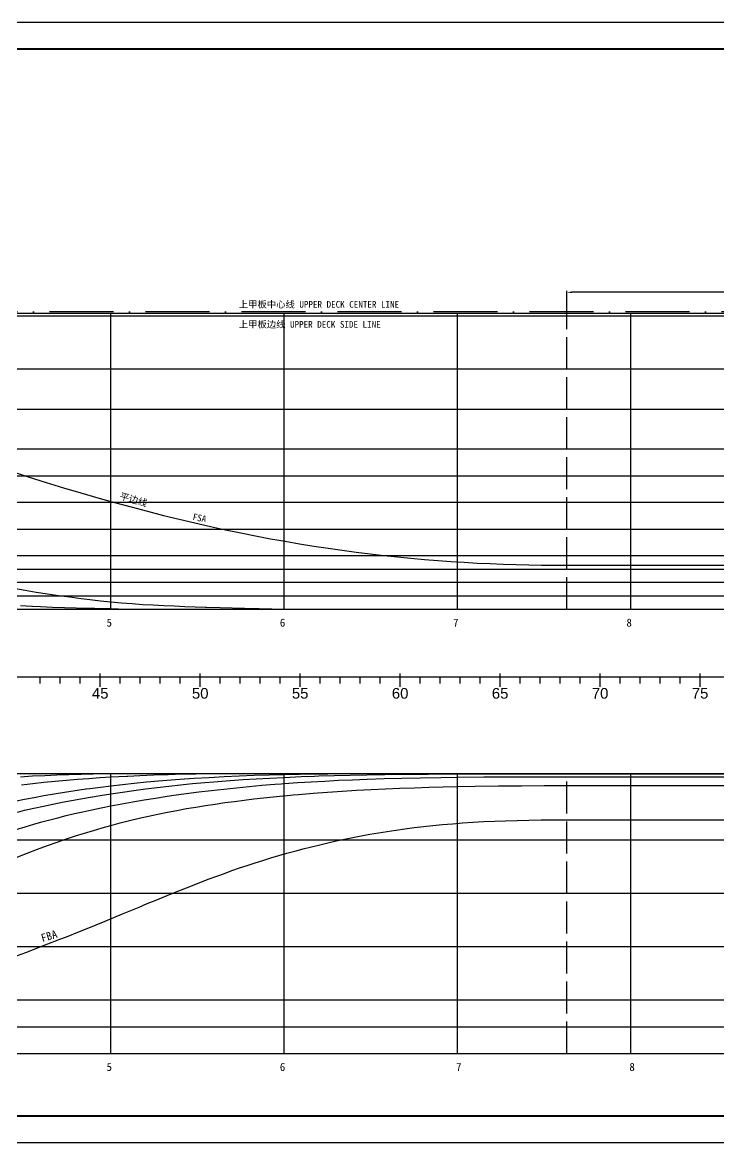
# Model space of a CAD drawing. Header units: millimetres. Extents: x -75152 to 353425, y 12138 to 222005.
# Drawn here: x 268597 to 294712, y 56138 to 98138 of the extents above; entities that cross this region are included whole.
import ezdxf
from ezdxf.enums import TextEntityAlignment as Align

# ---------------------------------------------------------------- set-up
doc = ezdxf.new("R2010")
doc.units = ezdxf.units.MM
doc.linetypes.add('ACAD_ISO02W100', pattern=[15, 12, -3])
doc.linetypes.add('ACAD_ISO10W100', pattern=[18, 12, -3, 0, -3])
for name, color, linetype in [('11', 7, 'Continuous'), ('11TEXTE', 4, 'Continuous'), ('DIMENSION', 221, 'Continuous'), ('WATER LINE', 62, 'Continuous')]:
    doc.layers.add(name, color=color, linetype=linetype)
doc.styles.add('SWISS721LIGHTBT', font='swissl.ttf')
doc.dimstyles.new('ISO-25', dxfattribs={"dimtxt": 250, "dimasz": 200, "dimexe": 50, "dimexo": 30, "dimgap": 30, "dimtad": 1, "dimdec": 3, "dimdsep": 46, "dimtxsty": 'Standard', "dimcen": 2.5, "dimadec": 0, "dimazin": 0, "dimtfac": 1, "dimtdec": 3, "dimtmove": 0, "dimatfit": 3, "dimfxl": 1, "dimarcsym": 0})

# ---------------------------------------------------------------- blocks, each defined once
blk = doc.blocks.new('FRAMENUMBER')
for p, q in [((32100, -500), (32100, 0)), ((35850, -500), (35850, 0)), ((39600, -500), (39600, 0)), ((43350, -500), (43350, 0)), ((47100, -500), (47100, 0)), ((50850, -500), (50850, 0)), ((54600, -500), (54600, 0)), ((29850, -375), (29850, -125)), ((30600, -375), (30600, -125)), ((31350, -375), (31350, -125)), ((32850, -375), (32850, -125)), ((33600, -375), (33600, -125)), ((34350, -375), (34350, -125)), ((35100, -375), (35100, -125)), ((36600, -375), (36600, -125)), ((37350, -375), (37350, -125)), ((38100, -375), (38100, -125)), ((38850, -375), (38850, -125)), ((40350, -375), (40350, -125)), ((41100, -375), (41100, -125)), ((41850, -375), (41850, -125)), ((42600, -375), (42600, -125)), ((44100, -375), (44100, -125)), ((44850, -375), (44850, -125)), ((45600, -375), (45600, -125)), ((46350, -375), (46350, -125)), ((47850, -375), (47850, -125)), ((48600, -375), (48600, -125)), ((49350, -375), (49350, -125)), ((50100, -375), (50100, -125)), ((51600, -375), (51600, -125)), ((52350, -375), (52350, -125)), ((53100, -375), (53100, -125)), ((53850, -375), (53850, -125))]:
    blk.add_line(p, q)
at = {"layer": '11TEXTE', "style": 'SWISS721LIGHTBT'}
for s, p in [('45', (32100, -750)), ('50', (35850, -750)), ('55', (39600, -750)), ('60', (43350, -750)), ('65', (47100, -750)), ('70', (50850, -750)), ('75', (54600, -750))]:
    blk.add_text(s, height=400, dxfattribs=at).set_placement(p, align=Align.MIDDLE)
blk = doc.blocks.new('*D30')
at = {"layer": 'DEFPOINTS', "color": 0, "transparency": 16777216}
for p in [(289017, 88019), (289017, 87133), (304417, 87133)]:
    blk.add_point(p, dxfattribs=at)
at = {"layer": 'DIMENSION', "color": 0, "lineweight": -2, "transparency": 16777216}
for p, q in [((289017, 87163), (289017, 88069)), ((304217, 88019), (289217, 88019)), ((304417, 87163), (304417, 88069))]:
    blk.add_line(p, q, dxfattribs=at)
at = {"layer": 'DIMENSION', "color": 0, "transparency": 16777216}
for points in [[(289217, 88053), (289217, 87986), (289017, 88019)], [(304217, 88053), (304217, 87986), (304417, 88019)]]:
    blk.add_solid(points, dxfattribs=at)
at = {"layer": 'DIMENSION', "color": 0, "transparency": 16777216, "insert": (296717, 88174), "char_height": 250, "attachment_point": 5}
blk.add_mtext('15400', dxfattribs=at)

msp = doc.modelspace()

# ---------------------------------------------------------------- linework, layer by layer
at = {"color": 3, "linetype": 'ACAD_ISO10W100', "ltscale": 200}
msp.add_line((304416.5743, 87283.3831), (236116.5743, 87283.3831), dxfattribs=at)
at = {"color": 1}
msp.add_line((289016.5743, 77783.3831), (304416.5743, 77783.3831), dxfattribs=at)
at = {"color": 3}
msp.add_line((289016.5743, 68243.3825), (304416.5743, 68243.3825), dxfattribs=at)
at = {"color": 1}
for points in [[(216206.5908, 56138.493), (335106.5908, 56138.493), (335106.5908, 98138.493), (216206.5908, 98138.493)], [(218706.5908, 57138.493), (334106.5908, 57138.493), (334106.5908, 97138.493), (218706.5908, 97138.493)]]:
    msp.add_lwpolyline(points, close=True, dxfattribs=at)
at = {"color": 1, "const_width": 80}
msp.add_lwpolyline([(218706.5908, 97138.493), (334106.5908, 97138.493), (334106.5908, 57138.493), (218706.5908, 57138.493), (218706.5908, 97178.493)], dxfattribs=at)
at = {"color": 1, "linetype": 'ACAD_ISO02W100', "ltscale": 100}
for points in [[(289016.5743, 76133.3831), (289016.5743, 87283.3831)], [(289016.5743, 59473.3825), (289016.5743, 69973.3825)]]:
    msp.add_lwpolyline(points, dxfattribs=at)
at = {"color": 52}
for points in [[(304416.5743, 85133.3831), (229135.5245, 85133.3831)], [(229135.5245, 83633.3831), (304416.5743, 83633.3831)], [(304416.5743, 82133.3831), (229135.5245, 82133.3831)], [(229135.5245, 81133.3831), (304416.5743, 81133.3831)], [(304416.5743, 80133.3831), (229135.5245, 80133.3831)], [(229135.5245, 79133.3831), (304416.5743, 79133.3831)], [(304416.5743, 78133.3831), (229135.5245, 78133.3831)], [(229135.5245, 77633.3831), (304416.5743, 77633.3831)], [(304416.5743, 77133.3831), (229135.5245, 77133.3831)], [(229135.5245, 76633.3831), (304416.5743, 76633.3831)]]:
    msp.add_lwpolyline(points, dxfattribs=at)
for points in [[(245866.5743, 76133.3831), (287756.5737, 76133.3831)], [(254596.5731, 76133.3831), (287756.5737, 76133.3831)], [(258832.5747, 76133.3831), (287756.5737, 76133.3831)], [(262258.5756, 76133.3831), (287756.5737, 76133.3831)], [(265526.5719, 76133.3831), (287756.5737, 76133.3831)], [(267758.5726, 76133.3831), (269322.5741, 76133.3831)], [(269322.5741, 76133.3831), (270119.5742, 76133.3831)], [(270119.5742, 76133.3831), (270916.5743, 76133.3831)], [(270916.5743, 76133.3831), (271714.5754, 76133.3831)], [(271714.5754, 76133.3831), (272514.5754, 76133.3831)], [(272192.5753, 76133.3831), (287756.5737, 76133.3831)], [(272514.5754, 76133.3831), (273314.5754, 76133.3831)], [(273314.5754, 76133.3831), (274116.5743, 76133.3831)], [(274116.5743, 76133.3831), (274920.5752, 76133.3831)], [(274920.5752, 76133.3831), (275726.5719, 76133.3831)], [(275726.5719, 76133.3831), (276132.5716, 76133.3831)], [(275911.5725, 76133.3831), (287756.5737, 76133.3831)], [(276132.5716, 76133.3831), (276538.5744, 76133.3831)], [(276538.5744, 76133.3831), (276945.5752, 76133.3831)], [(276945.5752, 76133.3831), (277353.5738, 76133.3831)], [(277353.5738, 76133.3831), (277761.5725, 76133.3831)], [(277761.5725, 76133.3831), (278170.5752, 76133.3831)], [(278170.5752, 76133.3831), (278579.5717, 76133.3831)], [(278579.5717, 76133.3831), (278988.5744, 76133.3831)], [(278988.5744, 76133.3831), (279398.5735, 76133.3831)], [(279398.5735, 76133.3831), (279809.5751, 76133.3831)], [(279809.5751, 76133.3831), (280220.5736, 76133.3831)], [(280220.5736, 76133.3831), (280632.5747, 76133.3831)], [(280597.5741, 76133.3831), (287756.5737, 76133.3831)], [(280632.5747, 76133.3831), (281044.5742, 76133.3831)], [(281044.5742, 76133.3831), (281457.5747, 76133.3831)], [(281457.5747, 76133.3831), (281871.5746, 76133.3831)], [(281871.5746, 76133.3831), (282285.5745, 76133.3831)], [(282285.5745, 76133.3831), (282704.5733, 76133.3831)], [(282704.5733, 76133.3831), (283123.575, 76133.3831)], [(283123.575, 76133.3831), (283543.5747, 76133.3831)], [(283543.5747, 76133.3831), (283963.5744, 76133.3831)], [(283963.5744, 76133.3831), (284384.5736, 76133.3831)], [(284384.5736, 76133.3831), (284805.5742, 76133.3831)], [(284805.5742, 76133.3831), (285227.5744, 76133.3831)], [(285227.5744, 76133.3831), (285649.573, 76133.3831)], [(285649.573, 76133.3831), (286071.5746, 76133.3831)], [(286071.5746, 76133.3831), (286493.5732, 76133.3831)], [(286493.5732, 76133.3831), (286915.5748, 76133.3831)], [(286915.5748, 76133.3831), (287338.5744, 76133.3831)], [(287338.5744, 76133.3831), (287756.5737, 76133.3831)], [(263349.573, 69973.3833), (289036.574, 69973.3833)], [(266437.5734, 69973.3833), (289036.574, 69973.3833)], [(268677.5759, 69973.3833), (289036.574, 69973.3833)], [(271483.5756, 69973.3833), (289036.574, 69973.3833)], [(275449.576, 69973.3833), (289036.574, 69973.3833)]]:
    msp.add_lwpolyline(points)
at = {"layer": '11', "color": 233, "linetype": 'Continuous'}
for points in [[(240074.9523, 87166.3812), (242666.5743, 87155.3812), (243816.5743, 87151.0812), (244936.5743, 87147.1812), (245518.5943, 87145.2812), (245916.5743, 87143.9812), (247424.7843, 87139.9812), (247541.5743, 87139.6812), (249079.7643, 87136.5812), (249166.5743, 87136.3812), (250791.5743, 87134.2812), (252416.5743, 87133.3812), (252704.8743, 87133.3812), (255666.5743, 87133.3812), (255812.5743, 87133.3812), (258916.5743, 87133.3812), (262166.5743, 87133.3812), (271916.5743, 87133.3812), (278416.5743, 87133.3812), (289016.5743, 87133.3812), (304416.5743, 87133.3812)], [(256516.5743, 87233.3812), (256516.5743, 87233.3812), (304416.5743, 87233.3812), (304416.5743, 87233.3812), (304416.5743, 87233.3812)]]:
    msp.add_lwpolyline(points, dxfattribs=at)
at = {"layer": '11', "color": 3, "linetype": 'Continuous'}
for points in [[(268139.3743, 81322.9831), (268818.3743, 81103.7831), (269486.2743, 80893.5831), (270143.3743, 80692.0831), (270790.2743, 80499.0831), (271427.3743, 80314.4831), (272055.0743, 80137.9831), (272673.7743, 79969.3831), (273283.9743, 79808.6831), (273886.0743, 79655.4831), (274480.2743, 79509.6831), (275067.0743, 79371.1831), (275646.7743, 79239.6831), (276219.5743, 79115.0831), (276785.9743, 78997.1831), (277346.1743, 78885.8831), (277900.5743, 78780.9831), (278449.1743, 78682.2831), (278992.4743, 78589.5831), (279530.6743, 78502.8831), (280063.8743, 78421.8831), (280592.4743, 78346.4831), (281116.4743, 78276.5831), (281636.2743, 78211.9831), (282151.9743, 78152.4831), (282663.6743, 78097.9831), (283171.5743, 78048.3831), (283675.8743, 78003.4831), (284176.6743, 77963.1831), (284674.1743, 77927.3831), (285168.3743, 77895.7831), (285659.4743, 77868.4831), (286147.4743, 77845.1831), (286632.5743, 77825.7831), (287114.8743, 77810.1831), (287594.2743, 77798.2831), (288071.0743, 77789.8831), (288545.0743, 77784.9831), (289016.5743, 77783.3831)], [(268277.9743, 76920.6831), (268696.4743, 76848.4831), (269115.7743, 76780.0831), (269535.8743, 76715.3831), (269956.6743, 76654.0831), (270378.2743, 76595.9831), (270800.4743, 76541.2831), (271127.9743, 76500.9831), (271531.0743, 76454.8831), (271916.5743, 76414.6831), (272314.0743, 76378.0831), (272711.2743, 76346.3831), (273107.9743, 76319.2831), (273504.0743, 76296.2831), (273899.1743, 76276.5831), (274293.2743, 76259.6831), (274686.2743, 76244.6831), (275077.8743, 76230.8831), (275468.0743, 76217.6831), (275506.6743, 76216.3831), (276009.9743, 76200.2831), (276933.1743, 76173.6831), (277476.6743, 76158.5831), (277958.8743, 76148.2831), (278416.5743, 76141.3831), (278492.1743, 76140.4831), (279025.7743, 76136.1831), (279587.7743, 76134.3831)], [(268525.4743, 76277.8831), (268956.8743, 76252.3831), (268975.5743, 76251.2831), (269277.6743, 76235.6831), (269731.1743, 76215.7831), (270176.5743, 76200.1831), (270615.4743, 76187.6831), (271307.1743, 76170.7831), (271916.5743, 76158.1831), (272206.3743, 76152.8831), (272956.2743, 76141.5831), (273597.4743, 76135.3831), (273902.3743, 76134.3831)], [(268809.5736, 76133.3831), (287756.5737, 76133.3831)], [(252704.8743, 69973.3844), (289036.574, 69973.3833)], [(268318.0743, 68940.4925), (268672.3743, 69012.4225), (269035.0743, 69082.2425), (269406.3743, 69149.8825), (269786.4743, 69215.3025), (270175.0743, 69278.3925), (270572.0743, 69339.0425), (270976.9743, 69397.1225), (270997.8743, 69400.0125), (271126.9743, 69417.7025), (271521.8743, 69469.5825), (271916.5743, 69518.2825), (272352.9743, 69568.1825), (272795.6743, 69614.8825), (273246.1743, 69658.5825), (273706.8743, 69699.4825), (274181.7743, 69737.6825), (274505.8743, 69761.6825), (275045.9743, 69798.3825), (275607.9743, 69832.2825), (276167.5743, 69861.9825), (276726.0743, 69887.6825), (277285.4743, 69909.8825), (277847.9743, 69928.7825), (278416.5743, 69944.2825), (278988.4743, 69955.7825), (279272.7743, 69960.1825), (280049.8743, 69968.2825), (280816.0743, 69972.2825), (280885.8743, 69972.3825)], [(268366.4743, 67876.3125), (268697.2743, 67978.1525), (269027.3743, 68075.6125), (269324.8743, 68159.9125), (269624.3743, 68241.3625), (269926.6743, 68320.2425), (270233.8743, 68397.0125), (270547.6743, 68472.0825), (270870.1743, 68545.8325), (271203.6743, 68618.7425), (271551.1743, 68691.3425), (271916.5743, 68764.2825), (272324.0743, 68841.8425), (272738.5743, 68916.7025), (273160.5743, 68988.8925), (273590.5743, 69058.4125), (274028.7743, 69125.2525), (274276.6743, 69161.3225), (274744.3743, 69226.0725), (275213.1743, 69286.6025), (275683.0743, 69343.1125), (276154.2743, 69395.8425), (276627.4743, 69445.0425), (277103.1743, 69490.8825), (277582.4743, 69533.5825), (278066.6743, 69573.0825), (278303.7743, 69591.1825), (278416.5743, 69599.4825), (278926.9743, 69635.0825), (279429.9743, 69666.8825), (279935.5743, 69695.6825), (280450.4743, 69721.7825), (280980.5743, 69745.3825), (281530.8743, 69766.5825), (282160.9743, 69787.0825), (282826.4743, 69804.8825), (283534.9743, 69819.8825), (284296.0743, 69832.0825), (284916.5743, 69839.3825), (285907.0743, 69847.3825), (286162.1743, 69848.7825), (287014.0743, 69851.5825), (288193.6743, 69852.1825), (289016.5743, 69851.9825), (304416.5743, 69851.9825)], [(268409.6743, 68532.0425), (268677.9743, 68597.8725), (269030.4743, 68680.0325), (269382.8743, 68757.1725), (269734.8743, 68830.0025), (270086.2743, 68899.1925), (270436.9743, 68965.3725), (270787.3743, 69029.0225), (271138.2743, 69090.4925), (271153.6743, 69093.1425), (271514.4743, 69153.5425), (271916.5743, 69217.7025), (272350.2743, 69282.8825), (272782.3743, 69344.0225), (273214.3743, 69401.3625), (273648.1743, 69455.1525), (274085.6743, 69505.6825), (274529.1743, 69553.0825), (274980.9743, 69597.5825), (275443.9743, 69639.4825), (275771.8743, 69667.0825), (275925.9743, 69679.3825), (276392.8743, 69714.5825), (276872.5743, 69747.5825), (277367.3743, 69778.2825), (277880.2743, 69806.8825), (278416.5743, 69833.3825), (279054.0743, 69861.1825), (279551.2743, 69879.9825), (279715.6743, 69885.7825), (280297.3743, 69904.0825), (280893.4743, 69919.5825), (281517.7743, 69932.4825), (282188.1743, 69942.9825), (282934.6743, 69951.3825), (283815.2743, 69957.8825), (284916.5743, 69962.6825), (285369.0743, 69963.8825), (285600.2743, 69964.3825), (286261.9743, 69965.5825), (288507.5743, 69967.5825), (288564.5743, 69967.5825), (289016.5743, 69967.5825), (304416.5743, 69967.5825)], [(268526.1743, 69857.0825), (268981.8743, 69884.4825), (269436.4743, 69908.2825), (269890.4743, 69928.5825), (270344.1743, 69945.1825), (270797.9743, 69958.0825), (271252.3743, 69967.1825), (271707.6743, 69972.1825), (271747.9743, 69972.3825)], [(268565.5743, 69550.4825), (268985.6743, 69601.4825), (269406.3743, 69647.9825), (269827.3743, 69690.3825), (270248.2743, 69728.4825), (270668.3743, 69762.8825), (271086.8743, 69793.6825), (271503.0743, 69821.5825), (271916.5743, 69847.1825), (272518.4743, 69880.7825), (272551.6743, 69882.4825), (273001.1743, 69904.9825), (273532.6743, 69927.7825), (274061.1743, 69945.8825), (274585.6743, 69959.1825), (275105.6743, 69967.6825), (275621.4743, 69972.1825), (275719.1743, 69972.3825)], [(268359.9743, 66830.9725), (268775.0743, 66991.3325), (269166.4743, 67138.6225), (269539.9743, 67275.2125), (269899.8743, 67402.8025), (270249.2743, 67522.6525), (270590.8743, 67635.7325), (270926.7743, 67742.8225), (271258.6743, 67844.5325), (271588.1743, 67941.3825), (271916.5743, 68033.7825), (272266.7743, 68127.3725), (272618.3743, 68216.0825), (272971.1743, 68300.1625), (273325.0743, 68379.8425), (273680.0743, 68455.3625), (274035.9743, 68526.9325), (274392.7743, 68594.7725), (274750.3743, 68659.0625), (275108.7743, 68719.9725), (275467.9743, 68777.6825), (275827.6743, 68832.3425), (276188.1743, 68884.0725), (276549.1743, 68933.0025), (276910.7743, 68979.2525), (277272.8743, 69022.9225), (277635.4743, 69064.1125), (277998.5743, 69102.9025), (278362.0743, 69139.3825), (278416.5743, 69144.6525), (278753.3743, 69176.2925), (278949.4743, 69193.9825), (279498.2743, 69240.5025), (280045.3743, 69282.4125), (280591.0743, 69319.7225), (281135.2743, 69352.5925), (281678.1743, 69381.2625), (282219.9743, 69406.1025), (282760.6743, 69427.4725), (283300.5743, 69445.8025), (283839.7743, 69461.4925), (284378.3743, 69474.9825), (284916.5743, 69486.4825), (285582.5743, 69498.6825), (286455.7743, 69510.9825), (287319.1743, 69518.9825), (288172.2743, 69523.2825), (289016.5743, 69524.5825), (304416.5743, 69524.6607)], [(268340.1743, 63128.4425), (268758.1743, 63284.0725), (269163.4743, 63437.3725), (269556.8743, 63588.3625), (269938.8743, 63737.0225), (270310.2743, 63883.3725), (270671.6743, 64027.4125), (271023.8743, 64169.1525), (271367.3743, 64308.6025), (271702.8743, 64445.7625), (272030.9743, 64580.6425), (272352.2743, 64713.2425), (272667.4743, 64843.5725), (272977.0743, 64971.6525), (273281.7743, 65097.4725), (273581.9743, 65221.0525), (273878.2743, 65342.3825), (274171.2743, 65461.4825), (274461.5743, 65578.3725), (274749.5743, 65693.0325), (275035.9743, 65805.4925), (275321.0743, 65915.7525), (275605.4743, 66023.8225), (275889.5743, 66129.7025), (276173.9743, 66233.4125), (276459.1743, 66334.9625), (276745.4743, 66434.3525), (277033.4743, 66531.5925), (277323.4743, 66626.7025), (277615.9743, 66719.6825), (277911.4743, 66810.5425), (278210.1743, 66899.2925), (278512.7743, 66985.9325), (278819.3743, 67070.4925), (279130.5743, 67152.9725), (279446.5743, 67233.3825), (279750.4743, 67307.6525), (280056.3743, 67379.5025), (280364.6743, 67448.8525), (280675.4743, 67515.6325), (280989.0743, 67579.7625), (281305.7743, 67641.1925), (281625.9743, 67699.8425), (281949.8743, 67755.6725), (282277.9743, 67808.6125), (282610.5743, 67858.6225), (282948.2743, 67905.6625), (283291.3743, 67949.6925), (283640.4743, 67990.6825), (283996.0743, 68028.6025), (284358.7743, 68063.4325), (284729.0743, 68095.1625), (285107.7743, 68123.7825), (285495.4743, 68149.2825), (285892.9743, 68171.6725), (286300.8743, 68190.9725), (286720.0743, 68207.1925), (287151.3743, 68220.3625), (287595.7743, 68230.5225), (288054.0743, 68237.7125), (288527.3743, 68241.9725), (289016.5743, 68243.3825)]]:
    msp.add_lwpolyline(points, dxfattribs=at)
at = {"layer": 'WATER LINE'}
msp.add_line((235816.5743, 73607.7953), (305266.5743, 73607.7953), dxfattribs=at)
for points in [[(271916.5743, 76133.3831), (271916.5743, 87233.3846)], [(278416.5743, 76133.3831), (278416.5743, 87233.3846)], [(284916.5743, 76133.3831), (284916.5743, 87233.3846)], [(291416.5743, 76133.3831), (291416.5743, 87233.3846)], [(236080.5758, 76133.3831), (304416.5743, 76133.3831)], [(271916.5743, 59473.3825), (271916.5743, 69973.3833)], [(278416.5743, 59473.3825), (278416.5743, 69973.3833)], [(284916.5743, 59473.3825), (284916.5743, 69973.3833)], [(289036.574, 69973.3833), (304416.5743, 69973.3833)], [(291416.5743, 59473.3825), (291416.5743, 69973.3833)]]:
    msp.add_lwpolyline(points, dxfattribs=at)
at = {"layer": 'WATER LINE', "color": 52}
for points in [[(304416.5743, 67473.3829), (231080.5758, 67473.3829)], [(304416.5743, 65473.3833), (231080.5758, 65473.3833)], [(304416.5743, 63473.3833), (231080.5758, 63473.3833)], [(304416.5743, 61473.3833), (231080.5758, 61473.3833)], [(231080.5758, 60473.384), (304416.5743, 60473.384)], [(231080.5758, 59473.3825), (304416.5743, 59473.3825)]]:
    msp.add_lwpolyline(points, dxfattribs=at)

# ---------------------------------------------------------------- block references
at = {"layer": 'WATER LINE'}
msp.add_blockref('FRAMENUMBER', (239416.5743, 73732.7953), dxfattribs=at)

# ---------------------------------------------------------------- texts
at = {"layer": '11TEXTE'}
for s, height, rotation, p in [('FSA', 250, 348.39003023, (274967.4046, 79488.3178)), ('FBA', 300, 16.56997467, (269346.4453, 63653.5907))]:
    msp.add_text(s, height=height, rotation=rotation, dxfattribs=at).set_placement(p)
at = {"layer": '11TEXTE', "char_height": 250, "width": 7530.551, "attachment_point": 7}
for s, insert in [('{\\f宋体|b0|i0|c134|p2;上甲板中心线 UPPER DECK CENTER LINE}', (276715.8305, 87412.3726)), ('{\\f宋体|b0|i0|c134|p2;上甲板边线 UPPER DECK SIDE LINE}', (276715.8305, 86662.1425))]:
    msp.add_mtext(s, dxfattribs=dict(at, insert=insert))
at = {"layer": '11TEXTE', "insert": (272294.7224, 80509.2065), "char_height": 250, "width": 1067.895, "attachment_point": 1, "rotation": 344.27368664}
msp.add_mtext('{\\fRomanS|b0|i0|c134|p2;平边线}', dxfattribs=at)
at = {"layer": 'WATER LINE'}
for s, p in [('5', (271753.2811, 75484.0415)), ('6', (278253.2811, 75484.0415)), ('7', (284753.2811, 75484.0415)), ('8', (291253.2811, 75484.0415)), ('5', (271753.2811, 58824.0409)), ('6', (278253.2811, 58824.0409)), ('7', (284864.2812, 58824.0409)), ('8', (291364.2812, 58824.0409))]:
    msp.add_text(s, height=300, dxfattribs=at).set_placement(p)

# ---------------------------------------------------------------- dimensions: what is measured, and where the dimension line sits
at = {"layer": 'DIMENSION'}
dim = msp.add_linear_dim(base=(289016.5743, 88019.2221), p1=(304416.5743, 87133.3846), p2=(289016.5743, 87133.3846), dimstyle='ISO-25', dxfattribs=at)
dim.commit()
dim.dimension.update_dxf_attribs({"geometry": '*D30', "text_midpoint": (296716.5743, 88174.2221)})

doc.saveas('drawing.dxf')
